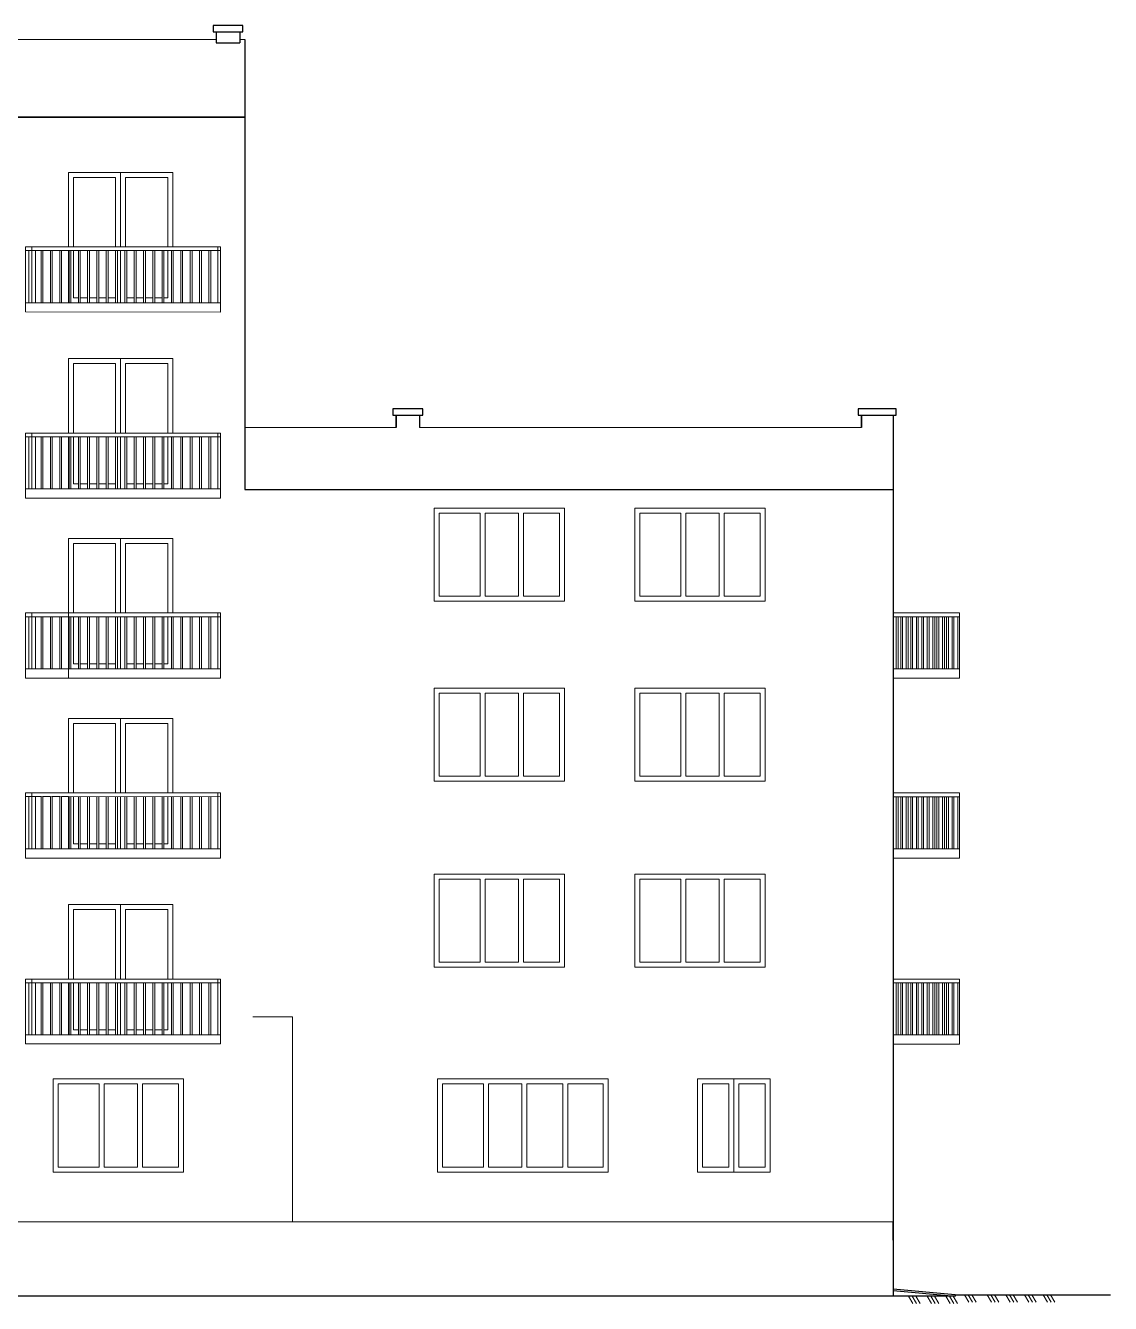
# Model space of a CAD drawing. Header units: millimetres. Extents: x -689206 to 4969298, y -1019800 to 703299.
# Drawn here: x 378865 to 396346, y -461785 to -441191 of the extents above; entities that cross this region are included whole.
import ezdxf

# ---------------------------------------------------------------- set-up
doc = ezdxf.new("R2010")
doc.units = ezdxf.units.MM
doc.layers.add('РАЗМЕРЫ', color=7, linetype='Continuous', lineweight=9)
for name, color, linetype in [('разрез1-1', 7, 'Continuous'), ('разрез2-2', 7, 'Continuous'), ('фасад1', 7, 'Continuous')]:
    doc.layers.add(name, color=color, linetype=linetype)

msp = doc.modelspace()

# ---------------------------------------------------------------- linework, layer by layer
at = {"layer": 'РАЗМЕРЫ', "lineweight": 5, "ltscale": 35}
for p, q in [((364160.6, -441416.1), (381935.8, -441416.1)), ((382315.8, -441416.1), (382395.8, -441416.1)), ((383165.2, -457167.8), (382527.6, -457167.8)), ((383165.2, -460467.8), (383165.2, -457167.8))]:
    msp.add_line(p, q, dxfattribs=at)
at = {"layer": 'РАЗМЕРЫ', "lineweight": 30, "ltscale": 35}
for p, q in [((381935.8, -441467.8), (382315.8, -441467.8)), ((382395.8, -441416.1), (382395.8, -448667.8)), ((382395.8, -442667.8), (363753.8, -442667.8)), ((364263.8, -442667.8), (382395.8, -442667.8)), ((384833.8, -447367.8), (384783.8, -447367.8)), ((384783.8, -447367.8), (384783.8, -447467.8)), ((384783.8, -447467.8), (384833.8, -447467.8)), ((385263.8, -447367.8), (384833.8, -447367.8)), ((384833.8, -447467.8), (384833.8, -447667.8)), ((384833.8, -447667.8), (384833.8, -447467.8)), ((384833.8, -447667.8), (384833.8, -447467.8)), ((384833.8, -447467.8), (385213.8, -447467.8)), ((385213.8, -447467.8), (385213.8, -447667.8)), ((385213.8, -447467.8), (385263.8, -447467.8)), ((385263.8, -447467.8), (385263.8, -447367.8)), ((392332, -447367.8), (392282, -447367.8)), ((392282, -447367.8), (392282, -447467.8)), ((392282, -447467.8), (392332, -447467.8)), ((392895.8, -447367.8), (392332, -447367.8)), ((392332, -447667.8), (392332, -447467.8)), ((392332, -447467.8), (392845.8, -447467.8)), ((392332, -447467.8), (392332, -447667.8)), ((392845.8, -447467.8), (392845.8, -460467.8)), ((392845.8, -447467.8), (392895.8, -447467.8)), ((392895.8, -447467.8), (392895.8, -447367.8)), ((382395.8, -448667.8), (392332, -448667.8)), ((382395.8, -448667.8), (392332, -448667.8)), ((382395.8, -448667.8), (392332, -448667.8)), ((392332, -448667.8), (392845.8, -448667.8)), ((392845.8, -460767.8), (392845.8, -460467.8)), ((392845.8, -460467.8), (392845.8, -461667.8)), ((392845.8, -461667.8), (354523.8, -461667.8))]:
    msp.add_line(p, q, dxfattribs=at)
at = {"layer": 'РАЗМЕРЫ', "lineweight": 15, "ltscale": 35}
for p, q in [((378866.3, -444757.8), (378865.9, -445657.8)), ((379025.2, -444817.8), (378866.3, -444817.8)), ((378917.1, -444817.8), (378916.7, -445657.9)), ((382006.3, -444757.9), (382005.9, -445659.2)), ((378866.3, -447757.8), (378865.9, -448657.8)), ((379025.2, -447817.8), (378866.3, -447817.8)), ((378917.1, -447817.8), (378916.7, -448657.9)), ((382006.3, -447757.9), (382005.9, -448659.2)), ((385448.1, -450467.8), (385448.4, -448967.5)), ((385448.1, -448967.8), (387548.1, -448967.8)), ((385448.1, -450467.8), (385448.1, -448967.8)), ((385448.1, -448967.8), (385448.1, -450467.8)), ((387548.1, -448967.8), (385448.1, -448967.8)), ((387548.1, -448967.8), (385448.5, -448967.5)), ((385448.5, -448967.5), (385528.5, -448967.5)), ((385528.5, -449047.6), (385528.3, -450387.5)), ((385528.5, -448967.5), (385528.5, -448967.8)), ((385528.5, -449047.6), (386189.5, -449047.7)), ((386189.5, -449047.7), (386189.3, -450387.6)), ((386269.3, -450387.6), (386269.5, -449047.7)), ((386806.3, -449047.7), (386269.5, -449047.7)), ((386806.3, -449047.7), (386806, -450387.7)), ((386886, -450387.7), (386886.2, -449047.8)), ((387468.1, -449047.8), (386886.2, -449047.8)), ((387468.1, -450387.8), (387468.1, -449047.8)), ((387548.1, -448967.8), (387548.1, -450467.8)), ((387548.1, -450467.8), (387548.1, -448967.8)), ((387548.1, -450467.8), (387548.1, -448967.8)), ((388683.7, -450467.8), (388684, -448967.5)), ((388683.7, -448967.8), (388683.7, -450467.8)), ((390783.7, -448967.8), (388683.7, -448967.8)), ((388683.7, -448967.8), (388683.7, -450467.8)), ((390783.7, -448967.8), (388683.7, -448967.8)), ((390783.7, -448967.8), (388684.1, -448967.5)), ((388684.1, -448967.5), (388764.1, -448967.5)), ((388764.1, -449047.6), (388763.8, -450387.5)), ((388764.1, -448967.5), (388764.1, -448967.8)), ((388764.1, -449047.6), (389425.1, -449047.7)), ((389425.1, -449047.7), (389424.8, -450387.6)), ((389504.9, -450387.6), (389505.1, -449047.7)), ((390041.8, -449047.7), (389505.1, -449047.7)), ((390041.8, -449047.7), (390041.6, -450387.7)), ((390121.6, -450387.7), (390121.8, -449047.8)), ((390703.7, -449047.8), (390121.8, -449047.8)), ((390703.7, -450387.8), (390703.7, -449047.8)), ((390783.7, -450467.8), (390783.7, -448967.8)), ((390783.7, -450467.8), (390783.7, -448967.8)), ((390783.7, -450467.8), (390783.7, -448967.8)), ((385528.3, -450387.5), (386189.3, -450387.6)), ((386269.3, -450387.6), (386806, -450387.6)), ((386886, -450387.6), (387468.1, -450387.6)), ((388763.8, -450387.5), (389424.8, -450387.6)), ((389504.9, -450387.6), (390041.6, -450387.6)), ((390121.6, -450387.6), (390703.7, -450387.6)), ((387548.1, -450467.8), (385448.1, -450467.8)), ((385448.1, -450467.8), (387548.1, -450467.8)), ((385448.1, -450467.8), (387548.1, -450467.8)), ((388683.7, -450467.8), (390783.7, -450467.8)), ((388683.7, -450467.8), (390783.7, -450467.8)), ((388683.7, -450467.8), (390783.7, -450467.8)), ((378866.3, -450657.8), (378865.9, -451557.8)), ((379025.2, -450717.8), (378866.3, -450717.8)), ((378917.1, -450717.8), (378916.7, -451557.9)), ((382006.3, -450657.9), (382005.9, -451559.2)), ((392844.6, -450658.3), (393914.6, -450658.3)), ((392844.6, -450718.3), (393914.6, -450718.3)), ((392895, -450718.3), (392895, -451558.3)), ((392925, -450718.3), (392925, -451558.3)), ((392966.1, -451558.3), (392966.1, -450718.3)), ((392996.1, -450718.3), (392996.1, -451558.3)), ((393056.1, -450718.3), (393056.1, -451558.3)), ((393086.1, -450718.3), (393086.1, -451558.3)), ((393129, -451558.3), (393129, -450718.3)), ((393159, -450718.3), (393159, -451558.3)), ((393219, -450718.3), (393219, -451558.3)), ((393249, -450718.3), (393249, -451558.3)), ((393305.2, -451558.3), (393305.2, -450718.3)), ((393335.2, -450718.3), (393335.2, -451558.3)), ((393395.2, -451558.3), (393395.2, -450718.3)), ((393395.2, -450718.3), (393395.2, -451558.3)), ((393425.2, -450718.3), (393425.2, -451558.3)), ((393425.2, -450718.3), (393425.2, -451558.3)), ((393485.2, -450718.3), (393485.2, -451558.3)), ((393515.2, -450718.3), (393515.2, -451558.3)), ((393551, -451558.3), (393551, -450718.3)), ((393581, -450718.3), (393581, -451558.3)), ((393641, -450718.3), (393641, -451558.3)), ((393671, -450718.3), (393671, -451558.3)), ((393704.6, -451558.3), (393704.6, -450718.3)), ((393794.6, -450658.3), (393734.6, -450658.3)), ((393734.6, -450718.3), (393734.6, -451558.3)), ((393794.6, -450718.3), (393794.6, -451558.3)), ((393884.6, -450658.3), (393824.6, -450658.3)), ((393824.6, -450718.3), (393824.6, -451558.3)), ((393884.6, -451558.3), (393884.6, -450718.3)), ((393914.6, -451707.8), (393914.6, -450658.3)), ((392844.6, -451558.3), (393914.6, -451558.3)), ((393734.6, -451558.3), (393704.6, -451558.3)), ((393914.6, -451558.3), (393884.6, -451558.3)), ((392844.6, -451707.8), (393914.6, -451707.8)), ((385448.1, -453367.8), (385448.4, -451867.5)), ((385448.1, -451867.8), (387548.1, -451867.8)), ((385448.1, -453367.8), (385448.1, -451867.8)), ((385448.1, -451867.8), (385448.1, -453367.8)), ((387548.1, -451867.8), (385448.1, -451867.8)), ((387548.1, -451867.8), (385448.5, -451867.5)), ((385448.5, -451867.5), (385528.5, -451867.5)), ((385528.5, -451947.6), (385528.3, -453287.5)), ((385528.5, -451867.5), (385528.5, -451867.8)), ((385528.5, -451947.6), (386189.5, -451947.7)), ((386189.5, -451947.7), (386189.3, -453287.6)), ((386269.3, -453287.6), (386269.5, -451947.7)), ((386806.3, -451947.7), (386269.5, -451947.7)), ((386806.3, -451947.7), (386806, -453287.7)), ((386886, -453287.7), (386886.2, -451947.8)), ((387468.1, -451947.8), (386886.2, -451947.8)), ((387468.1, -453287.8), (387468.1, -451947.8)), ((387548.1, -451867.8), (387548.1, -453367.8)), ((387548.1, -453367.8), (387548.1, -451867.8)), ((387548.1, -453367.8), (387548.1, -451867.8)), ((388683.7, -453367.8), (388684, -451867.5)), ((388683.7, -451867.8), (388683.7, -453367.8)), ((390783.7, -451867.8), (388683.7, -451867.8)), ((388683.7, -451867.8), (388683.7, -453367.8)), ((390783.7, -451867.8), (388683.7, -451867.8)), ((390783.7, -451867.8), (388684.1, -451867.5)), ((388684.1, -451867.5), (388764.1, -451867.5)), ((388764.1, -451947.6), (388763.8, -453287.5)), ((388764.1, -451867.5), (388764.1, -451867.8)), ((388764.1, -451947.6), (389425.1, -451947.7)), ((389425.1, -451947.7), (389424.8, -453287.6)), ((389504.9, -453287.6), (389505.1, -451947.7)), ((390041.8, -451947.7), (389505.1, -451947.7)), ((390041.8, -451947.7), (390041.6, -453287.7)), ((390121.6, -453287.7), (390121.8, -451947.8)), ((390703.7, -451947.8), (390121.8, -451947.8)), ((390703.7, -453287.8), (390703.7, -451947.8)), ((390783.7, -453367.8), (390783.7, -451867.8)), ((390783.7, -453367.8), (390783.7, -451867.8)), ((390783.7, -453367.8), (390783.7, -451867.8)), ((387548.1, -453367.8), (385448.1, -453367.8)), ((385448.1, -453367.8), (387548.1, -453367.8)), ((385448.1, -453367.8), (387548.1, -453367.8)), ((385528.3, -453287.5), (386189.3, -453287.6)), ((386269.3, -453287.6), (386806, -453287.6)), ((386886, -453287.6), (387468.1, -453287.6)), ((388683.7, -453367.8), (390783.7, -453367.8)), ((388683.7, -453367.8), (390783.7, -453367.8)), ((388683.7, -453367.8), (390783.7, -453367.8)), ((388763.8, -453287.5), (389424.8, -453287.6)), ((389504.9, -453287.6), (390041.6, -453287.6)), ((390121.6, -453287.6), (390703.7, -453287.6)), ((378866.3, -453557.8), (378865.9, -454457.8)), ((379025.2, -453617.8), (378866.3, -453617.8)), ((378917.1, -453617.8), (378916.7, -454457.9)), ((382006.3, -453557.9), (382005.9, -454459.2)), ((392844.6, -453558.3), (393914.6, -453558.3)), ((392844.6, -453618.3), (393914.6, -453618.3)), ((392895, -453618.3), (392895, -454458.3)), ((392925, -453618.3), (392925, -454458.3)), ((392966.1, -454458.3), (392966.1, -453618.3)), ((392996.1, -453618.3), (392996.1, -454458.3)), ((393056.1, -453618.3), (393056.1, -454458.3)), ((393086.1, -453618.3), (393086.1, -454458.3)), ((393129, -454458.3), (393129, -453618.3)), ((393159, -453618.3), (393159, -454458.3)), ((393219, -453618.3), (393219, -454458.3)), ((393249, -453618.3), (393249, -454458.3)), ((393305.2, -454458.3), (393305.2, -453618.3)), ((393335.2, -453618.3), (393335.2, -454458.3)), ((393395.2, -454458.3), (393395.2, -453618.3)), ((393395.2, -453618.3), (393395.2, -454458.3)), ((393425.2, -453618.3), (393425.2, -454458.3)), ((393425.2, -453618.3), (393425.2, -454458.3)), ((393485.2, -453618.3), (393485.2, -454458.3)), ((393515.2, -453618.3), (393515.2, -454458.3)), ((393551, -454458.3), (393551, -453618.3)), ((393581, -453618.3), (393581, -454458.3)), ((393641, -453618.3), (393641, -454458.3)), ((393671, -453618.3), (393671, -454458.3)), ((393704.6, -454458.3), (393704.6, -453618.3)), ((393794.6, -453558.3), (393734.6, -453558.3)), ((393734.6, -453618.3), (393734.6, -454458.3)), ((393794.6, -453618.3), (393794.6, -454458.3)), ((393884.6, -453558.3), (393824.6, -453558.3)), ((393824.6, -453618.3), (393824.6, -454458.3)), ((393884.6, -454458.3), (393884.6, -453618.3)), ((393914.6, -454607.8), (393914.6, -453558.3)), ((392844.6, -454458.3), (393914.6, -454458.3)), ((393734.6, -454458.3), (393704.6, -454458.3)), ((393914.6, -454458.3), (393884.6, -454458.3)), ((392844.6, -454607.8), (393914.6, -454607.8)), ((385448.1, -456367.8), (385448.4, -454867.5)), ((385448.1, -454867.8), (387548.1, -454867.8)), ((385448.1, -456367.8), (385448.1, -454867.8)), ((385448.1, -454867.8), (385448.1, -456367.8)), ((387548.1, -454867.8), (385448.1, -454867.8)), ((385448.1, -454867.8), (385448.1, -456367.8)), ((387548.1, -454867.8), (385448.1, -454867.8)), ((387548.1, -454867.8), (385448.5, -454867.5)), ((385448.5, -454867.5), (385528.5, -454867.5)), ((385528.5, -454867.5), (385528.5, -454867.8)), ((387548.1, -454867.8), (387548.1, -456367.8)), ((387548.1, -456367.8), (387548.1, -454867.8)), ((387548.1, -456367.8), (387548.1, -454867.8)), ((387548.1, -456367.8), (387548.1, -454867.8)), ((388683.7, -456367.8), (388684, -454867.5)), ((388683.7, -454867.8), (388683.7, -456367.8)), ((390783.7, -454867.8), (388683.7, -454867.8)), ((388683.7, -454867.8), (388683.7, -456367.8)), ((390783.7, -454867.8), (388683.7, -454867.8)), ((390783.7, -454867.8), (388684.1, -454867.5)), ((388684.1, -454867.5), (388764.1, -454867.5)), ((388764.1, -454867.5), (388764.1, -454867.8)), ((390783.7, -456367.8), (390783.7, -454867.8)), ((390783.7, -456367.8), (390783.7, -454867.8)), ((390783.7, -456367.8), (390783.7, -454867.8)), ((385528.5, -454947.6), (385528.3, -456287.5)), ((385528.5, -454947.6), (386189.5, -454947.7)), ((386189.5, -454947.7), (386189.3, -456287.6)), ((386269.3, -456287.6), (386269.5, -454947.7)), ((386806.3, -454947.7), (386269.5, -454947.7)), ((386806.3, -454947.7), (386806, -456287.7)), ((386886, -456287.7), (386886.2, -454947.8)), ((387468.1, -454947.8), (386886.2, -454947.8)), ((387468.1, -456287.8), (387468.1, -454947.8)), ((388764.1, -454947.6), (388763.8, -456287.5)), ((388764.1, -454947.6), (389425.1, -454947.7)), ((389425.1, -454947.7), (389424.8, -456287.6)), ((389504.9, -456287.6), (389505.1, -454947.7)), ((390041.8, -454947.7), (389505.1, -454947.7)), ((390041.8, -454947.7), (390041.6, -456287.7)), ((390121.6, -456287.7), (390121.8, -454947.8)), ((390703.7, -454947.8), (390121.8, -454947.8)), ((390703.7, -456287.8), (390703.7, -454947.8)), ((387548.1, -456367.8), (385448.1, -456367.8)), ((385448.1, -456367.8), (387548.1, -456367.8)), ((385448.1, -456367.8), (387548.1, -456367.8)), ((385448.1, -456367.8), (387548.1, -456367.8)), ((385528.3, -456287.5), (386189.3, -456287.6)), ((386269.3, -456287.6), (386806, -456287.6)), ((386886, -456287.6), (387468.1, -456287.6)), ((388683.7, -456367.8), (390783.7, -456367.8)), ((388683.7, -456367.8), (390783.7, -456367.8)), ((388683.7, -456367.8), (390783.7, -456367.8)), ((388763.8, -456287.5), (389424.8, -456287.6)), ((389504.9, -456287.6), (390041.6, -456287.6)), ((390121.6, -456287.6), (390703.7, -456287.6)), ((378866.3, -456557.8), (378866.2, -457457.8)), ((382006.3, -456557.9), (382005.9, -457459.2)), ((392844.6, -456558.3), (393914.6, -456558.3)), ((393794.6, -456558.3), (393734.6, -456558.3)), ((393884.6, -456558.3), (393824.6, -456558.3)), ((393914.6, -457607.8), (393914.6, -456558.3)), ((379025.2, -456617.8), (378866.3, -456617.8)), ((378917.1, -456617.8), (378916.7, -457457.9)), ((392844.6, -456618.3), (393914.6, -456618.3)), ((392895, -456618.3), (392895, -457458.3)), ((392925, -456618.3), (392925, -457458.3)), ((392966.1, -457458.3), (392966.1, -456618.3)), ((392996.1, -456618.3), (392996.1, -457458.3)), ((393056.1, -456618.3), (393056.1, -457458.3)), ((393086.1, -456618.3), (393086.1, -457458.3)), ((393129, -457458.3), (393129, -456618.3)), ((393159, -456618.3), (393159, -457458.3)), ((393219, -456618.3), (393219, -457458.3)), ((393249, -456618.3), (393249, -457458.3)), ((393305.2, -457458.3), (393305.2, -456618.3)), ((393335.2, -456618.3), (393335.2, -457458.3)), ((393395.2, -457458.3), (393395.2, -456618.3)), ((393395.2, -456618.3), (393395.2, -457458.3)), ((393425.2, -456618.3), (393425.2, -457458.3)), ((393425.2, -456618.3), (393425.2, -457458.3)), ((393485.2, -456618.3), (393485.2, -457458.3)), ((393515.2, -456618.3), (393515.2, -457458.3)), ((393551, -457458.3), (393551, -456618.3)), ((393581, -456618.3), (393581, -457458.3)), ((393641, -456618.3), (393641, -457458.3)), ((393671, -456618.3), (393671, -457458.3)), ((393704.6, -457458.3), (393704.6, -456618.3)), ((393734.6, -456618.3), (393734.6, -457458.3)), ((393794.6, -456618.3), (393794.6, -457458.3)), ((393824.6, -456618.3), (393824.6, -457458.3)), ((393884.6, -457458.3), (393884.6, -456618.3)), ((392844.6, -457458.3), (393914.6, -457458.3)), ((393734.6, -457458.3), (393704.6, -457458.3)), ((393914.6, -457458.3), (393884.6, -457458.3)), ((392845.8, -457607.8), (393914.6, -457607.8)), ((379311.2, -459667.8), (379311.4, -458167.5)), ((379311.2, -458167.8), (379311.2, -459667.8)), ((381411.2, -458167.8), (379311.2, -458167.8)), ((379311.2, -458167.8), (379311.2, -459667.8)), ((381411.2, -458167.8), (379311.2, -458167.8)), ((381411.2, -458167.8), (379311.6, -458167.5)), ((379311.6, -458167.5), (379391.6, -458167.5)), ((379391.6, -458167.5), (379391.6, -458167.8)), ((381411.2, -459667.8), (381411.2, -458167.8)), ((381411.2, -459667.8), (381411.2, -458167.8)), ((381411.2, -459667.8), (381411.2, -458167.8)), ((385502.7, -459667.8), (385503, -458167.5)), ((385502.7, -458167.8), (385502.7, -459667.8)), ((388252.7, -458167.8), (385502.7, -458167.8)), ((385502.7, -458167.8), (385502.7, -459667.8)), ((385502.7, -458167.8), (388252.7, -458167.8)), ((387602.7, -458167.8), (385503.2, -458167.5)), ((385503.2, -458167.5), (385583.2, -458167.5)), ((385583.2, -458167.5), (385583.2, -458167.8)), ((388252.7, -459667.8), (388252.7, -458167.8)), ((388252.7, -458167.8), (388252.7, -459667.8)), ((389693.2, -459667.8), (389693.2, -458167.8)), ((389693.2, -458167.8), (390863.2, -458167.8)), ((390863.2, -458167.8), (389693.2, -458167.8)), ((389693.2, -459667.8), (389693.2, -458167.8)), ((389693.2, -458167.8), (389693.2, -459667.8)), ((390863.2, -458167.8), (389693.2, -458167.8)), ((390278.2, -458167.8), (390198.2, -458167.8)), ((390278.2, -459667.8), (390278.2, -458167.8)), ((390278.2, -458167.8), (390358.2, -458167.8)), ((390863.2, -458167.8), (390863.2, -459667.8)), ((390863.2, -459667.8), (390863.2, -458167.8)), ((390863.2, -458167.8), (390863.2, -459667.8)), ((379391.6, -458247.6), (379391.3, -459587.5)), ((379391.6, -458247.6), (380052.6, -458247.7)), ((380052.6, -458247.7), (380052.3, -459587.6)), ((380132.4, -459587.6), (380132.6, -458247.7)), ((380669.3, -458247.7), (380132.6, -458247.7)), ((380669.3, -458247.7), (380669.1, -459587.7)), ((380749.1, -459587.7), (380749.3, -458247.8)), ((381331.2, -458247.8), (380749.3, -458247.8)), ((381331.2, -459587.8), (381331.2, -458247.8)), ((385583.1, -458247.6), (385582.9, -459587.5)), ((385583.1, -458247.6), (386244.1, -458247.7)), ((386244.1, -458247.7), (386243.9, -459587.6)), ((386323.9, -459587.6), (386324.1, -458247.7)), ((386860.9, -458247.7), (386324.1, -458247.7)), ((386860.9, -458247.7), (386860.7, -459587.7)), ((386940.7, -459587.7), (386940.9, -458247.8)), ((387522.7, -458247.8), (386940.9, -458247.8)), ((387522.7, -459587.8), (387522.7, -458247.8)), ((387602.7, -459587.6), (387602.7, -458247.8)), ((388172.7, -458247.8), (387602.7, -458247.8)), ((388172.7, -459587.6), (388172.7, -458247.8)), ((390198.2, -458247.8), (389773.2, -458247.8)), ((389773.2, -458247.8), (389773.2, -459587.8)), ((390198.2, -458247.8), (390198.2, -459587.8)), ((390783.2, -458247.8), (390358.2, -458247.8)), ((390358.2, -458247.8), (390358.2, -459587.8)), ((390783.2, -459587.8), (390783.2, -458247.8)), ((379391.3, -459587.5), (380052.3, -459587.6)), ((380132.4, -459587.6), (380669.1, -459587.6)), ((380749.1, -459587.6), (381331.2, -459587.6)), ((385582.9, -459587.5), (386243.9, -459587.6)), ((386323.9, -459587.6), (386860.7, -459587.6)), ((386940.7, -459587.6), (387522.7, -459587.6)), ((387602.7, -459587.6), (388172.7, -459587.6)), ((389693.2, -459667.8), (389693.2, -459587.8)), ((389773.2, -459587.8), (390198.2, -459587.8)), ((390358.2, -459587.8), (390783.2, -459587.8)), ((379311.2, -459667.8), (381411.2, -459667.8)), ((379311.2, -459667.8), (381411.2, -459667.8)), ((379311.2, -459667.8), (381411.2, -459667.8)), ((385502.7, -459667.8), (388252.7, -459667.8)), ((385502.7, -459667.8), (388252.7, -459667.8)), ((385502.7, -459667.8), (387602.7, -459667.8)), ((390863.2, -459667.8), (389693.2, -459667.8)), ((389693.2, -459667.8), (390863.2, -459667.8)), ((390863.2, -459667.8), (389693.2, -459667.8))]:
    msp.add_line(p, q, dxfattribs=at)
at = {"layer": 'РАЗМЕРЫ', "lineweight": 18, "ltscale": 35}
for p, q in [((384833.8, -447667.8), (382395.8, -447667.8)), ((392332, -447667.8), (385213.8, -447667.8)), ((381885.8, -460467.8), (354523.8, -460467.8)), ((381885.8, -460467.8), (392845.8, -460467.8))]:
    msp.add_line(p, q, dxfattribs=at)
at = {"layer": 'РАЗМЕРЫ', "color": 254, "lineweight": 0, "ltscale": 35, "true_color": 0xe6e6e6}
msp.add_line((379555.2, -450467.8), (379555, -451707.5), dxfattribs=at)
at = {"layer": 'разрез1-1', "lineweight": 30}
for p, q in [((381935.8, -441291.1), (381935.8, -441467.8)), ((382315.8, -441291.1), (382315.8, -441467.8))]:
    msp.add_line(p, q, dxfattribs=at)
msp.add_lwpolyline([(382315.8, -441291.1), (382365.8, -441291.1), (382365.8, -441191.1), (381935.8, -441191.1), (381885.8, -441191.1), (381885.8, -441291.1), (382315.8, -441291.1)], dxfattribs=at)
at = {"layer": 'разрез2-2'}
for p, q in [((393845.8, -461646.1), (392845.8, -461558)), ((392845.8, -461578), (393845.8, -461666.1)), ((393845.8, -461666.1), (392845.8, -461666.1)), ((393845.8, -461646.1), (396345.8, -461646.1)), ((393845.8, -461646.1), (393845.8, -461666.1)), ((393845.8, -461646.1), (394145.8, -461646.1))]:
    msp.add_line(p, q, dxfattribs=at)
at = {"layer": 'разрез2-2', "lineweight": 15}
for points in [[(393159.9, -461785.5), (393091.6, -461666.1)], [(394427.4, -461765.5), (394359.1, -461646.1)]]:
    msp.add_lwpolyline(points, close=True, dxfattribs=at)
for points in [[(393151.2, -461666.1), (393219.6, -461785.5)], [(393210.9, -461666.1), (393280.5, -461785.5)], [(393391.1, -461666.1), (393460.7, -461785.5)], [(393452, -461666.1), (393520.4, -461785.5)], [(393511.7, -461666.1), (393581.3, -461785.5)], [(393691.9, -461666.1), (393761.5, -461785.5)], [(393752.8, -461666.1), (393821.2, -461785.5)], [(393812.5, -461666.1), (393882.1, -461785.5)], [(393992.7, -461646.1), (394062.3, -461765.5)], [(394053.6, -461646.1), (394122, -461765.5)], [(394113.3, -461646.1), (394182.9, -461765.5)], [(394418.7, -461646.1), (394487.1, -461765.5)], [(394478.4, -461646.1), (394548, -461765.5)], [(394658.6, -461646.1), (394728.2, -461765.5)], [(394719.5, -461646.1), (394787.9, -461765.5)], [(394779.2, -461646.1), (394848.8, -461765.5)], [(394959.4, -461646.1), (395029, -461765.5)], [(395020.3, -461646.1), (395088.7, -461765.5)], [(395080, -461646.1), (395149.6, -461765.5)], [(395260.2, -461646.1), (395329.8, -461765.5)], [(395321.1, -461646.1), (395389.5, -461765.5)], [(395380.8, -461646.1), (395450.4, -461765.5)]]:
    msp.add_lwpolyline(points, dxfattribs=at)
at = {"layer": 'фасад1', "color": 7, "lineweight": 15}
for p, q in [((382006.3, -444757.9), (378866.3, -444757.8)), ((378965.2, -444757.8), (378965.2, -445657.8)), ((382006.3, -444818.3), (379025.2, -444817.8)), ((379565.2, -444817.8), (379565.2, -445657.8)), ((379595.2, -444817.8), (379595.2, -445657.8)), ((379715.2, -444817.8), (379715.2, -445657.8)), ((379745.2, -444817.8), (379745.2, -445657.8)), ((379865.2, -444817.8), (379865.2, -445657.8)), ((379895.2, -444817.8), (379895.2, -445657.8)), ((380015.2, -444817.8), (380015.2, -445657.8)), ((380045.2, -444817.8), (380045.2, -445657.8)), ((380165.2, -444817.8), (380165.2, -445657.8)), ((380195.2, -444817.8), (380195.2, -445657.8)), ((380315.2, -444817.8), (380315.2, -445657.8)), ((380345.2, -444817.8), (380345.2, -445657.8)), ((380465.2, -444817.8), (380465.2, -445657.8)), ((380495.2, -444817.8), (380495.2, -445657.8)), ((380615.2, -444817.8), (380615.2, -445657.8)), ((380645.2, -444817.8), (380645.2, -445657.8)), ((380765.2, -444817.8), (380765.2, -445657.8)), ((380795.2, -444817.8), (380795.2, -445657.8)), ((380915.2, -444817.8), (380915.2, -445657.8)), ((380945.2, -444817.8), (380945.2, -445657.8)), ((381065.2, -444817.8), (381065.2, -445657.8)), ((381095.2, -444817.8), (381095.2, -445657.8)), ((381215.2, -444817.8), (381215.2, -445657.8)), ((381245.2, -444817.8), (381245.2, -445657.8)), ((381365.2, -444817.8), (381365.2, -445657.8)), ((381395.2, -444817.8), (381395.2, -445657.8)), ((381518.3, -444818.2), (381518.3, -445658.2)), ((381548.3, -444818.2), (381548.3, -445658.2)), ((381668.3, -444818.2), (381668.3, -445658.2)), ((381698.3, -444818.2), (381698.3, -445658.2)), ((381818.3, -444818.2), (381818.3, -445658.2)), ((381848.3, -444818.2), (381848.3, -445658.2)), ((381965.2, -445657.8), (381965.2, -444757.8)), ((379715.2, -445577.8), (379635.2, -445577.8)), ((379865.2, -445577.8), (379745.2, -445577.8)), ((380015.2, -445577.8), (379895.2, -445577.8)), ((380165.2, -445577.8), (380045.2, -445577.8)), ((380315.2, -445577.8), (380195.2, -445577.8)), ((380615.2, -445577.8), (380495.2, -445577.8)), ((380765.2, -445577.8), (380645.2, -445577.8)), ((380915.2, -445577.8), (380795.2, -445577.8)), ((381065.2, -445577.8), (380945.2, -445577.8)), ((381155.2, -445577.8), (381095.2, -445577.8)), ((382006.3, -447757.9), (378866.3, -447757.8)), ((378965.2, -447757.8), (378965.2, -448657.8)), ((382006.3, -447818.3), (379025.2, -447817.8)), ((379565.2, -447817.8), (379565.2, -448657.8)), ((379595.2, -447817.8), (379595.2, -448657.8)), ((379715.2, -447817.8), (379715.2, -448657.8)), ((379745.2, -447817.8), (379745.2, -448657.8)), ((379865.2, -447817.8), (379865.2, -448657.8)), ((379895.2, -447817.8), (379895.2, -448657.8)), ((380015.2, -447817.8), (380015.2, -448657.8)), ((380045.2, -447817.8), (380045.2, -448657.8)), ((380165.2, -447817.8), (380165.2, -448657.8)), ((380195.2, -447817.8), (380195.2, -448657.8)), ((380315.2, -447817.8), (380315.2, -448657.8)), ((380345.2, -447817.8), (380345.2, -448657.8)), ((380465.2, -447817.8), (380465.2, -448657.8)), ((380495.2, -447817.8), (380495.2, -448657.8)), ((380615.2, -447817.8), (380615.2, -448657.8)), ((380645.2, -447817.8), (380645.2, -448657.8)), ((380765.2, -447817.8), (380765.2, -448657.8)), ((380795.2, -447817.8), (380795.2, -448657.8)), ((380915.2, -447817.8), (380915.2, -448657.8)), ((380945.2, -447817.8), (380945.2, -448657.8)), ((381065.2, -447817.8), (381065.2, -448657.8)), ((381095.2, -447817.8), (381095.2, -448657.8)), ((381215.2, -447817.8), (381215.2, -448657.8)), ((381245.2, -447817.8), (381245.2, -448657.8)), ((381365.2, -447817.8), (381365.2, -448657.8)), ((381395.2, -447817.8), (381395.2, -448657.8)), ((381518.3, -447818.2), (381518.3, -448658.2)), ((381548.3, -447818.2), (381548.3, -448658.2)), ((381668.3, -447818.2), (381668.3, -448658.2)), ((381698.3, -447818.2), (381698.3, -448658.2)), ((381818.3, -447818.2), (381818.3, -448658.2)), ((381848.3, -447818.2), (381848.3, -448658.2)), ((381965.2, -448657.8), (381965.2, -447757.8)), ((379715.2, -448577.8), (379635.2, -448577.8)), ((379865.2, -448577.8), (379745.2, -448577.8)), ((380015.2, -448577.8), (379895.2, -448577.8)), ((380165.2, -448577.8), (380045.2, -448577.8)), ((380315.2, -448577.8), (380195.2, -448577.8)), ((380615.2, -448577.8), (380495.2, -448577.8)), ((380765.2, -448577.8), (380645.2, -448577.8)), ((380915.2, -448577.8), (380795.2, -448577.8)), ((381065.2, -448577.8), (380945.2, -448577.8)), ((381155.2, -448577.8), (381095.2, -448577.8)), ((387128.1, -448967.8), (385448.1, -448967.8)), ((390363.7, -448967.8), (388683.7, -448967.8)), ((385448.1, -450467.8), (387128.1, -450467.8)), ((388683.7, -450467.8), (390363.7, -450467.8)), ((382006.3, -450657.9), (378866.3, -450657.8)), ((378965.2, -450657.8), (378965.2, -451557.8)), ((382006.3, -450718.3), (379025.2, -450717.8)), ((379565.2, -450717.8), (379565.2, -451557.8)), ((379595.2, -450717.8), (379595.2, -451557.8)), ((379715.2, -450717.8), (379715.2, -451557.8)), ((379745.2, -450717.8), (379745.2, -451557.8)), ((379865.2, -450717.8), (379865.2, -451557.8)), ((379895.2, -450717.8), (379895.2, -451557.8)), ((380015.2, -450717.8), (380015.2, -451557.8)), ((380045.2, -450717.8), (380045.2, -451557.8)), ((380165.2, -450717.8), (380165.2, -451557.8)), ((380195.2, -450717.8), (380195.2, -451557.8)), ((380315.2, -450717.8), (380315.2, -451557.8)), ((380345.2, -450717.8), (380345.2, -451557.8)), ((380465.2, -450717.8), (380465.2, -451557.8)), ((380495.2, -450717.8), (380495.2, -451557.8)), ((380615.2, -450717.8), (380615.2, -451557.8)), ((380645.2, -450717.8), (380645.2, -451557.8)), ((380765.2, -450717.8), (380765.2, -451557.8)), ((380795.2, -450717.8), (380795.2, -451557.8)), ((380915.2, -450717.8), (380915.2, -451557.8)), ((380945.2, -450717.8), (380945.2, -451557.8)), ((381065.2, -450717.8), (381065.2, -451557.8)), ((381095.2, -450717.8), (381095.2, -451557.8)), ((381215.2, -450717.8), (381215.2, -451557.8)), ((381245.2, -450717.8), (381245.2, -451557.8)), ((381365.2, -450717.8), (381365.2, -451557.8)), ((381395.2, -450717.8), (381395.2, -451557.8)), ((381518.3, -450718.2), (381518.3, -451558.2)), ((381548.3, -450718.2), (381548.3, -451558.2)), ((381668.3, -450718.2), (381668.3, -451558.2)), ((381698.3, -450718.2), (381698.3, -451558.2)), ((381818.3, -450718.2), (381818.3, -451558.2)), ((381848.3, -450718.2), (381848.3, -451558.2)), ((381965.2, -451557.8), (381965.2, -450657.8)), ((379715.2, -451477.8), (379635.2, -451477.8)), ((379865.2, -451477.8), (379745.2, -451477.8)), ((380015.2, -451477.8), (379895.2, -451477.8)), ((380165.2, -451477.8), (380045.2, -451477.8)), ((380315.2, -451477.8), (380195.2, -451477.8)), ((380615.2, -451477.8), (380495.2, -451477.8)), ((380765.2, -451477.8), (380645.2, -451477.8)), ((380915.2, -451477.8), (380795.2, -451477.8)), ((381065.2, -451477.8), (380945.2, -451477.8)), ((381155.2, -451477.8), (381095.2, -451477.8)), ((387128.1, -451867.8), (385448.1, -451867.8)), ((390363.7, -451867.8), (388683.7, -451867.8)), ((385448.1, -453367.8), (387128.1, -453367.8)), ((388683.7, -453367.8), (390363.7, -453367.8)), ((382006.3, -453557.9), (378866.3, -453557.8)), ((378965.2, -453557.8), (378965.2, -454457.8)), ((382006.3, -453618.3), (379025.2, -453617.8)), ((379565.2, -453617.8), (379565.2, -454457.8)), ((379595.2, -453617.8), (379595.2, -454457.8)), ((379715.2, -453617.8), (379715.2, -454457.8)), ((379745.2, -453617.8), (379745.2, -454457.8)), ((379865.2, -453617.8), (379865.2, -454457.8)), ((379895.2, -453617.8), (379895.2, -454457.8)), ((380015.2, -453617.8), (380015.2, -454457.8)), ((380045.2, -453617.8), (380045.2, -454457.8)), ((380165.2, -453617.8), (380165.2, -454457.8)), ((380195.2, -453617.8), (380195.2, -454457.8)), ((380315.2, -453617.8), (380315.2, -454457.8)), ((380345.2, -453617.8), (380345.2, -454457.8)), ((380465.2, -453617.8), (380465.2, -454457.8)), ((380495.2, -453617.8), (380495.2, -454457.8)), ((380615.2, -453617.8), (380615.2, -454457.8)), ((380645.2, -453617.8), (380645.2, -454457.8)), ((380765.2, -453617.8), (380765.2, -454457.8)), ((380795.2, -453617.8), (380795.2, -454457.8)), ((380915.2, -453617.8), (380915.2, -454457.8)), ((380945.2, -453617.8), (380945.2, -454457.8)), ((381065.2, -453617.8), (381065.2, -454457.8)), ((381095.2, -453617.8), (381095.2, -454457.8)), ((381215.2, -453617.8), (381215.2, -454457.8)), ((381245.2, -453617.8), (381245.2, -454457.8)), ((381365.2, -453617.8), (381365.2, -454457.8)), ((381395.2, -453617.8), (381395.2, -454457.8)), ((381518.3, -453618.2), (381518.3, -454458.2)), ((381548.3, -453618.2), (381548.3, -454458.2)), ((381668.3, -453618.2), (381668.3, -454458.2)), ((381698.3, -453618.2), (381698.3, -454458.2)), ((381818.3, -453618.2), (381818.3, -454458.2)), ((381848.3, -453618.2), (381848.3, -454458.2)), ((381965.2, -454457.8), (381965.2, -453557.8)), ((379715.2, -454377.8), (379635.2, -454377.8)), ((379865.2, -454377.8), (379745.2, -454377.8)), ((380015.2, -454377.8), (379895.2, -454377.8)), ((380165.2, -454377.8), (380045.2, -454377.8)), ((380315.2, -454377.8), (380195.2, -454377.8)), ((380615.2, -454377.8), (380495.2, -454377.8)), ((380765.2, -454377.8), (380645.2, -454377.8)), ((380915.2, -454377.8), (380795.2, -454377.8)), ((381065.2, -454377.8), (380945.2, -454377.8)), ((381155.2, -454377.8), (381095.2, -454377.8)), ((387128.1, -454867.8), (385448.1, -454867.8)), ((390363.7, -454867.8), (388683.7, -454867.8)), ((385448.1, -456367.8), (387128.1, -456367.8)), ((388683.7, -456367.8), (390363.7, -456367.8)), ((382006.3, -456557.9), (378866.3, -456557.8)), ((378965.2, -456557.8), (378965.2, -457457.8)), ((381965.2, -457457.8), (381965.2, -456557.8)), ((382006.3, -456618.3), (379025.2, -456617.8)), ((379565.2, -456617.8), (379565.2, -457457.8)), ((379595.2, -456617.8), (379595.2, -457457.8)), ((379715.2, -456617.8), (379715.2, -457457.8)), ((379745.2, -456617.8), (379745.2, -457457.8)), ((379865.2, -456617.8), (379865.2, -457457.8)), ((379895.2, -456617.8), (379895.2, -457457.8)), ((380015.2, -456617.8), (380015.2, -457457.8)), ((380045.2, -456617.8), (380045.2, -457457.8)), ((380165.2, -456617.8), (380165.2, -457457.8)), ((380195.2, -456617.8), (380195.2, -457457.8)), ((380315.2, -456617.8), (380315.2, -457457.8)), ((380345.2, -456617.8), (380345.2, -457457.8)), ((380465.2, -456617.8), (380465.2, -457457.8)), ((380495.2, -456617.8), (380495.2, -457457.8)), ((380615.2, -456617.8), (380615.2, -457457.8)), ((380645.2, -456617.8), (380645.2, -457457.8)), ((380765.2, -456617.8), (380765.2, -457457.8)), ((380795.2, -456617.8), (380795.2, -457457.8)), ((380915.2, -456617.8), (380915.2, -457457.8)), ((380945.2, -456617.8), (380945.2, -457457.8)), ((381065.2, -456617.8), (381065.2, -457457.8)), ((381095.2, -456617.8), (381095.2, -457457.8)), ((381215.2, -456617.8), (381215.2, -457457.8)), ((381245.2, -456617.8), (381245.2, -457457.8)), ((381365.2, -456617.8), (381365.2, -457457.8)), ((381395.2, -456617.8), (381395.2, -457457.8)), ((381518.3, -456618.2), (381518.3, -457458.2)), ((381548.3, -456618.2), (381548.3, -457458.2)), ((381668.3, -456618.2), (381668.3, -457458.2)), ((381698.3, -456618.2), (381698.3, -457458.2)), ((381818.3, -456618.2), (381818.3, -457458.2)), ((381848.3, -456618.2), (381848.3, -457458.2)), ((379715.2, -457377.8), (379635.2, -457377.8)), ((379865.2, -457377.8), (379745.2, -457377.8)), ((380015.2, -457377.8), (379895.2, -457377.8)), ((380165.2, -457377.8), (380045.2, -457377.8)), ((380315.2, -457377.8), (380195.2, -457377.8)), ((380615.2, -457377.8), (380495.2, -457377.8)), ((380765.2, -457377.8), (380645.2, -457377.8)), ((380915.2, -457377.8), (380795.2, -457377.8)), ((381065.2, -457377.8), (380945.2, -457377.8)), ((381155.2, -457377.8), (381095.2, -457377.8)), ((380991.2, -458167.8), (379311.2, -458167.8)), ((387182.7, -458167.8), (385502.7, -458167.8)), ((379311.2, -459667.8), (380991.2, -459667.8)), ((385502.7, -459667.8), (387182.7, -459667.8))]:
    msp.add_line(p, q, dxfattribs=at)
for points in [[(380395.2, -444757.8), (380395.2, -443557.8), (379555.2, -443557.8), (379555.2, -444757.8)], [(381235.2, -444757.8), (381235.2, -443557.8), (380395.2, -443557.8), (380395.2, -444757.8)], [(380315.2, -444757.8), (380315.2, -443637.8), (379635.2, -443637.8), (379635.2, -444757.8)], [(381155.2, -444757.8), (381155.2, -443637.8), (380475.2, -443637.8), (380475.2, -444757.8)], [(379635.2, -444817.8), (379635.2, -445577.8)], [(380395.2, -444817.8), (380395.2, -445657.8)], [(381155.2, -445577.8), (381155.2, -444817.8)], [(378866.2, -445657.8), (382006.2, -445659.2), (382007, -445807.8), (378866.1, -445807.4), (378866.2, -445657.8)], [(380395.2, -447757.8), (380395.2, -446557.8), (379555.2, -446557.8), (379555.2, -447757.8)], [(380315.2, -447757.8), (380315.2, -446637.8), (379635.2, -446637.8), (379635.2, -447757.8)], [(381235.2, -447757.8), (381235.2, -446557.8), (380395.2, -446557.8), (380395.2, -447757.8)], [(381155.2, -447757.8), (381155.2, -446637.8), (380475.2, -446637.8), (380475.2, -447757.8)], [(379635.2, -447817.8), (379635.2, -448577.8)], [(380395.2, -447817.8), (380395.2, -448657.8)], [(381155.2, -448577.8), (381155.2, -447817.8)], [(378866.2, -448657.8), (382006.2, -448659.2), (382007, -448807.8), (378866.1, -448807.4), (378866.2, -448657.8)], [(386616.1, -448967.8), (387548.1, -448967.8), (387548.1, -450467.8), (386616.1, -450467.8)], [(389851.6, -448967.8), (390783.7, -448967.8), (390783.7, -450467.8), (389851.6, -450467.8)], [(380395.2, -450657.8), (380395.2, -449457.8), (379555.2, -449457.8), (379555.2, -450657.8)], [(380315.2, -450657.8), (380315.2, -449537.8), (379635.2, -449537.8), (379635.2, -450657.8)], [(381235.2, -450657.8), (381235.2, -449457.8), (380395.2, -449457.8), (380395.2, -450657.8)], [(381155.2, -450657.8), (381155.2, -449537.8), (380475.2, -449537.8), (380475.2, -450657.8)], [(379635.2, -450717.8), (379635.2, -451477.8)], [(380395.2, -450717.8), (380395.2, -451557.8)], [(381155.2, -451477.8), (381155.2, -450717.8)], [(378866.2, -451557.8), (382006.2, -451559.2), (382007, -451707.8), (378866.1, -451707.4), (378866.2, -451557.8)], [(386616.1, -451867.8), (387548.1, -451867.8), (387548.1, -453367.8), (386616.1, -453367.8)], [(389851.6, -451867.8), (390783.7, -451867.8), (390783.7, -453367.8), (389851.6, -453367.8)], [(380395.2, -453557.8), (380395.2, -452357.8), (379555.2, -452357.8), (379555.2, -453557.8)], [(380315.2, -453557.8), (380315.2, -452437.8), (379635.2, -452437.8), (379635.2, -453557.8)], [(381235.2, -453557.8), (381235.2, -452357.8), (380395.2, -452357.8), (380395.2, -453557.8)], [(381155.2, -453557.8), (381155.2, -452437.8), (380475.2, -452437.8), (380475.2, -453557.8)], [(379635.2, -453617.8), (379635.2, -454377.8)], [(380395.2, -453617.8), (380395.2, -454457.8)], [(381155.2, -454377.8), (381155.2, -453617.8)], [(378866.2, -454457.8), (382006.2, -454459.2), (382007, -454607.8), (378866.1, -454607.4), (378866.2, -454457.8)], [(386616.1, -454867.8), (387548.1, -454867.8), (387548.1, -456367.8), (386616.1, -456367.8)], [(389851.6, -454867.8), (390783.7, -454867.8), (390783.7, -456367.8), (389851.6, -456367.8)], [(380395.2, -456557.8), (380395.2, -455357.8), (379555.2, -455357.8), (379555.2, -456557.8)], [(380315.2, -456557.8), (380315.2, -455437.8), (379635.2, -455437.8), (379635.2, -456557.8)], [(381235.2, -456557.8), (381235.2, -455357.8), (380395.2, -455357.8), (380395.2, -456557.8)], [(381155.2, -456557.8), (381155.2, -455437.8), (380475.2, -455437.8), (380475.2, -456557.8)], [(379635.2, -456617.8), (379635.2, -457377.8)], [(380395.2, -456617.8), (380395.2, -457457.8)], [(381155.2, -457377.8), (381155.2, -456617.8)], [(378866.2, -457453.9), (382006.2, -457455.3), (382007, -457603.9), (378866.1, -457603.4), (378866.2, -457453.9)], [(380479.1, -458167.8), (381411.2, -458167.8), (381411.2, -459667.8), (380479.1, -459667.8)], [(387602.7, -458247.8), (387602.7, -459587.6)], [(387602.7, -459667.8), (386670.7, -459667.8)]]:
    msp.add_lwpolyline(points, dxfattribs=at)
for points in [[(379115.2, -445657.8), (379025.2, -445657.8), (379025.2, -444817.8), (379115.2, -444817.8)], [(379265.2, -444817.8), (379145.2, -444817.8), (379145.2, -445657.8), (379265.2, -445657.8)], [(379415.2, -445657.8), (379295.2, -445657.8), (379295.2, -444817.8), (379415.2, -444817.8)], [(379555.2, -444817.8), (379445.2, -444817.8), (379445.2, -445657.8), (379555.2, -445657.8)], [(379115.2, -448657.8), (379025.2, -448657.8), (379025.2, -447817.8), (379115.2, -447817.8)], [(379265.2, -447817.8), (379145.2, -447817.8), (379145.2, -448657.8), (379265.2, -448657.8)], [(379415.2, -448657.8), (379295.2, -448657.8), (379295.2, -447817.8), (379415.2, -447817.8)], [(379555.2, -447817.8), (379445.2, -447817.8), (379445.2, -448657.8), (379555.2, -448657.8)], [(379115.2, -451557.8), (379025.2, -451557.8), (379025.2, -450717.8), (379115.2, -450717.8)], [(379265.2, -450717.8), (379145.2, -450717.8), (379145.2, -451557.8), (379265.2, -451557.8)], [(379415.2, -451557.8), (379295.2, -451557.8), (379295.2, -450717.8), (379415.2, -450717.8)], [(379555.2, -450717.8), (379445.2, -450717.8), (379445.2, -451557.8), (379555.2, -451557.8)], [(379115.2, -454457.8), (379025.2, -454457.8), (379025.2, -453617.8), (379115.2, -453617.8)], [(379265.2, -453617.8), (379145.2, -453617.8), (379145.2, -454457.8), (379265.2, -454457.8)], [(379415.2, -454457.8), (379295.2, -454457.8), (379295.2, -453617.8), (379415.2, -453617.8)], [(379555.2, -453617.8), (379445.2, -453617.8), (379445.2, -454457.8), (379555.2, -454457.8)], [(379115.2, -457457.8), (379025.2, -457457.8), (379025.2, -456617.8), (379115.2, -456617.8)], [(379265.2, -456617.8), (379145.2, -456617.8), (379145.2, -457457.8), (379265.2, -457457.8)], [(379415.2, -457457.8), (379295.2, -457457.8), (379295.2, -456617.8), (379415.2, -456617.8)], [(379555.2, -456617.8), (379445.2, -456617.8), (379445.2, -457457.8), (379555.2, -457457.8)]]:
    msp.add_lwpolyline(points, close=True, dxfattribs=at)

doc.saveas('drawing.dxf')
